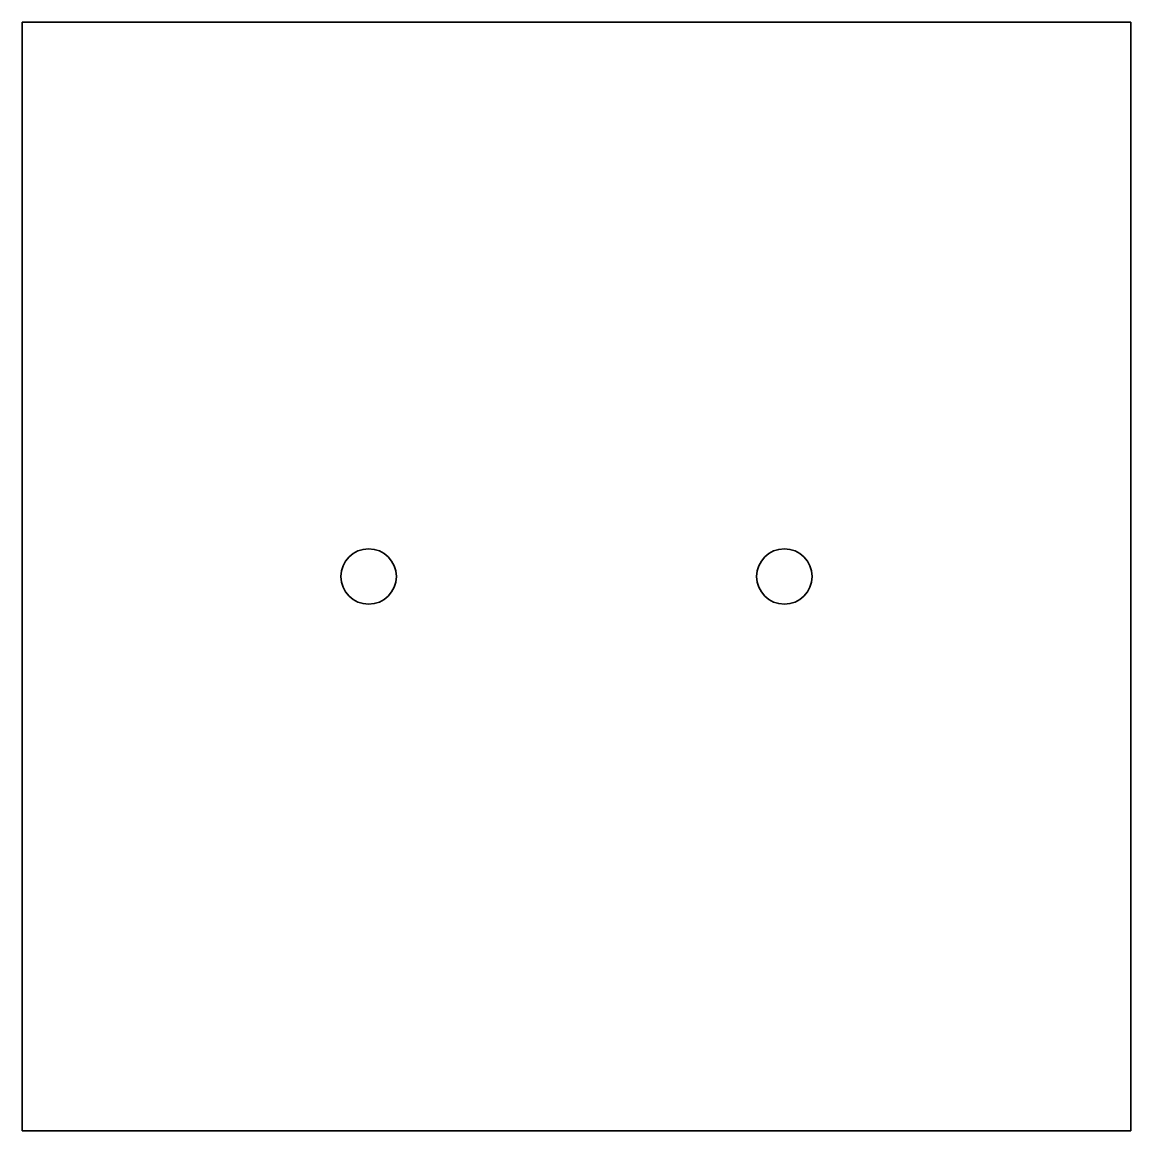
# Model space of a CAD drawing. Extents: x 63 to 223, y 31 to 191.
import ezdxf

# ---------------------------------------------------------------- set-up
doc = ezdxf.new("R2010")
doc.units = 0

msp = doc.modelspace()

# ---------------------------------------------------------------- linework, layer by layer
at = {"color": 7, "lineweight": 35}
for p, q in [((223.400513, 190.516434), (63.400513, 190.516434)), ((63.400513, 190.516434), (63.400513, 30.516434)), ((223.400513, 30.516434), (223.400513, 190.516434)), ((63.400513, 30.516434), (223.400513, 30.516434))]:
    msp.add_line(p, q, dxfattribs=at)
for centre in [(113.400513, 110.516434), (173.400513, 110.516434)]:
    msp.add_circle(centre, 4, dxfattribs=at)

doc.saveas('drawing.dxf')
